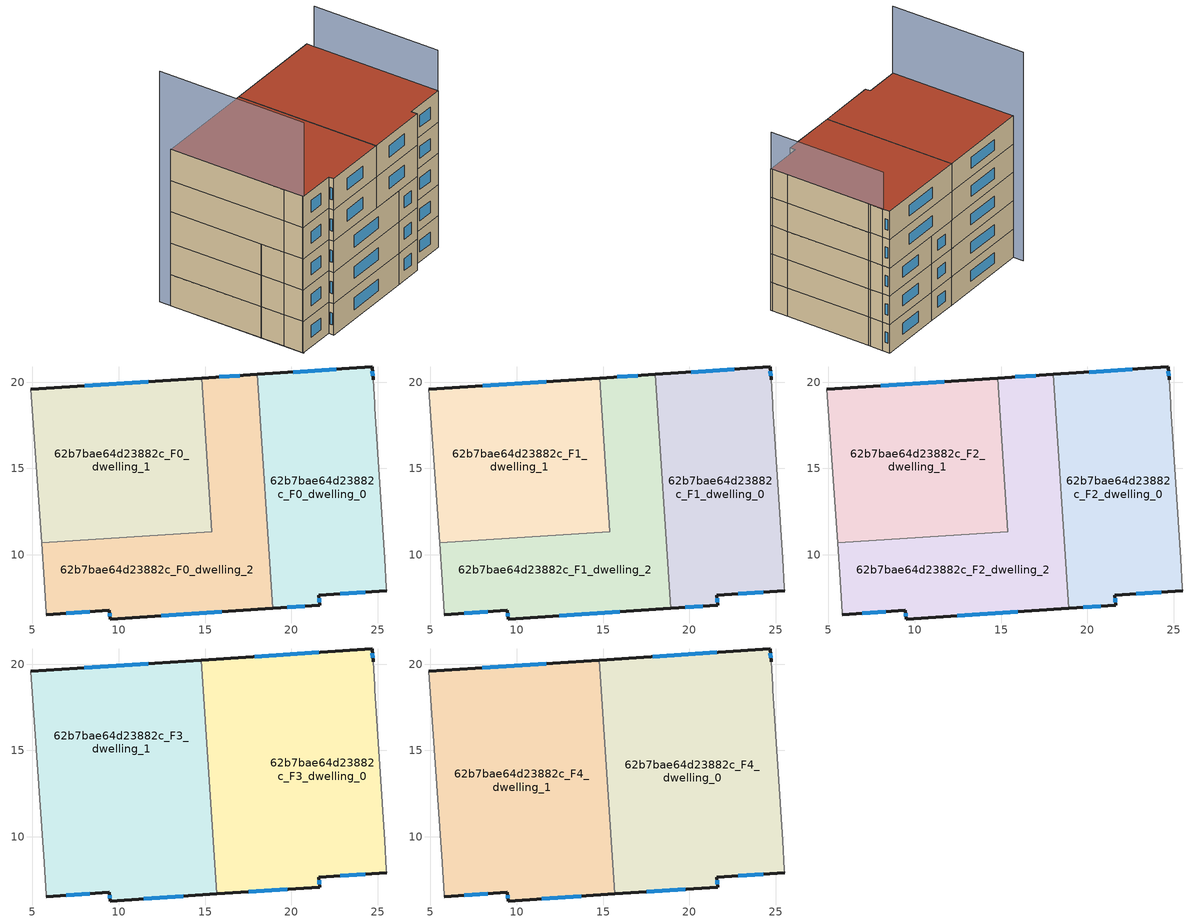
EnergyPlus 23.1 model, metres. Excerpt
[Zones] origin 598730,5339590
62b7bae64d23882c_F0_dwelling_0
 floor ground (EU_floor_Construction): 24.68,20.88 24.73,20.13 24.81,18.79 24.83,18.52 25.4,9.76 25.5,8.09 25.51,7.91 21.59,7.65 21.63,7.08 18.91,6.9 18.03,20.45 z0
 wall outside (EU_wall_Construction): 18.91,6.9 21.63,7.08 21.59,7.65 25.51,7.91 / 24.73,20.13 24.68,20.88 18.03,20.45 z0:3
 wall adiabatic (EU_wall_Construction): 25.51,7.91 25.5,8.09 25.4,9.76 24.83,18.52 24.81,18.79 24.73,20.13 z0:3
 wall to 62b7bae64d23882c_F0_dwelling_2 (EU_wall_Construction): 18.03,20.45 18.91,6.9 z0:3
 window (EU_Window_Construction): 22.82,7.73 24.28,7.82 / 21.62,7.26 21.6,7.47 / 19.76,6.95 20.78,7.02 / 22.59,20.74 20.11,20.58 / 24.72,20.36 24.7,20.64 z0.94:2.06
62b7bae64d23882c_F0_dwelling_1
 floor ground (EU_floor_Construction): 14.81,20.24 15.38,11.34 5.53,10.7 4.91,19.59 z0
 wall outside (EU_wall_Construction): 14.81,20.24 4.91,19.59 z0:3
 wall adiabatic (EU_wall_Construction): 4.91,19.59 5.53,10.7 z0:3
 wall to 62b7bae64d23882c_F0_dwelling_2 (EU_wall_Construction): 5.52,10.7 15.38,11.34 14.81,20.24 z0:3
 window (EU_Window_Construction): 11.7,20.03 8.01,19.8 z0.94:2.06
62b7bae64d23882c_F0_dwelling_2
 floor ground (EU_floor_Construction): 18.03,20.45 18.91,6.9 9.5,6.28 9.46,6.78 5.8,6.54 5.79,6.62 5.68,8.48 5.53,10.7 15.38,11.34 14.81,20.24 z0
 wall outside (EU_wall_Construction): 18.03,20.45 14.81,20.24 / 5.8,6.54 9.46,6.78 9.5,6.28 18.91,6.9 z0:3
 wall adiabatic (EU_wall_Construction): 5.53,10.7 5.68,8.48 5.79,6.62 5.8,6.54 z0:3
 window (EU_Window_Construction): 17.02,20.38 15.82,20.3 / 12.45,6.47 15.96,6.7 / 9.47,6.63 9.49,6.44 / 6.94,6.61 8.31,6.71 z0.94:2.06
62b7bae64d23882c_F1_dwelling_0
 floor to 62b7bae64d23882c_F0_dwelling_0 (EU_floor_Construction): 24.68,20.88 24.73,20.13 24.81,18.79 24.83,18.52 25.4,9.76 25.5,8.09 25.51,7.91 21.59,7.65 21.63,7.08 18.91,6.9 18.03,20.45 z3
 wall outside (EU_wall_Construction): 18.91,6.9 21.63,7.08 21.59,7.65 25.51,7.91 / 24.73,20.13 24.68,20.88 18.03,20.45 z3:6
 wall adiabatic (EU_wall_Construction): 25.51,7.91 25.5,8.09 25.4,9.76 24.83,18.52 24.81,18.79 24.73,20.13 z3:6
 wall to 62b7bae64d23882c_F1_dwelling_2 (EU_wall_Construction): 18.03,20.45 18.91,6.9 z3:6
 window (EU_Window_Construction): 22.82,7.73 24.28,7.82 / 21.62,7.26 21.6,7.47 / 19.76,6.95 20.78,7.02 / 22.59,20.74 20.11,20.58 / 24.72,20.36 24.7,20.64 z3.94:5.06
62b7bae64d23882c_F1_dwelling_1
 floor to 62b7bae64d23882c_F0_dwelling_1 (EU_floor_Construction): 14.8,20.24 15.38,11.34 5.52,10.7 4.91,19.59 z3
 wall outside (EU_wall_Construction): 14.81,20.24 4.91,19.59 z3:6
 wall adiabatic (EU_wall_Construction): 4.91,19.59 5.53,10.7 z3:6
 wall to 62b7bae64d23882c_F1_dwelling_2 (EU_wall_Construction): 5.52,10.7 15.38,11.34 14.81,20.24 z3:6
 window (EU_Window_Construction): 11.7,20.03 8.01,19.8 z3.94:5.06
62b7bae64d23882c_F1_dwelling_2
 floor to 62b7bae64d23882c_F0_dwelling_2 (EU_floor_Construction): 18.03,20.45 18.91,6.9 9.5,6.28 9.46,6.78 5.8,6.54 5.79,6.62 5.68,8.48 5.52,10.7 15.38,11.34 14.8,20.24 z3
 wall outside (EU_wall_Construction): 18.03,20.45 14.81,20.24 / 5.8,6.54 9.46,6.78 9.5,6.28 18.91,6.9 z3:6
 wall adiabatic (EU_wall_Construction): 5.53,10.7 5.68,8.48 5.79,6.62 5.8,6.54 z3:6
 window (EU_Window_Construction): 17.02,20.38 15.82,20.3 / 12.45,6.47 15.96,6.7 / 9.47,6.63 9.49,6.44 / 6.94,6.61 8.31,6.71 z3.94:5.06
62b7bae64d23882c_F2_dwelling_0
 floor to 62b7bae64d23882c_F1_dwelling_0 (EU_floor_Construction): 24.68,20.88 24.73,20.13 24.81,18.79 24.83,18.52 25.4,9.76 25.5,8.09 25.51,7.91 21.59,7.65 21.63,7.08 18.91,6.9 18.03,20.45 z6
 wall outside (EU_wall_Construction): 18.91,6.9 21.63,7.08 21.59,7.65 25.51,7.91 / 24.73,20.13 24.68,20.88 18.03,20.45 z6:9
 wall adiabatic (EU_wall_Construction): 25.51,7.91 25.5,8.09 25.4,9.76 24.83,18.52 24.81,18.79 24.73,20.13 z6:9
 wall to 62b7bae64d23882c_F2_dwelling_2 (EU_wall_Construction): 18.03,20.45 18.91,6.9 z6:9
 window (EU_Window_Construction): 22.82,7.73 24.28,7.82 / 21.62,7.26 21.6,7.47 / 19.76,6.95 20.78,7.02 / 22.59,20.74 20.11,20.58 / 24.72,20.36 24.7,20.64 z6.94:8.06
62b7bae64d23882c_F2_dwelling_1
 floor to 62b7bae64d23882c_F1_dwelling_1 (EU_floor_Construction): 14.8,20.24 15.38,11.34 5.52,10.7 4.91,19.59 z6
 wall outside (EU_wall_Construction): 14.81,20.24 4.91,19.59 z6:9
 wall adiabatic (EU_wall_Construction): 4.91,19.59 5.53,10.7 z6:9
 wall to 62b7bae64d23882c_F2_dwelling_2 (EU_wall_Construction): 5.52,10.7 15.38,11.34 14.81,20.24 z6:9
 window (EU_Window_Construction): 11.7,20.03 8.01,19.8 z6.94:8.06
62b7bae64d23882c_F2_dwelling_2
 floor to 62b7bae64d23882c_F1_dwelling_2 (EU_floor_Construction): 18.03,20.45 18.91,6.9 9.5,6.28 9.46,6.78 5.8,6.54 5.79,6.62 5.68,8.48 5.52,10.7 15.38,11.34 14.8,20.24 z6
 wall outside (EU_wall_Construction): 18.03,20.45 14.81,20.24 / 5.8,6.54 9.46,6.78 9.5,6.28 18.91,6.9 z6:9
 wall adiabatic (EU_wall_Construction): 5.53,10.7 5.68,8.48 5.79,6.62 5.8,6.54 z6:9
 window (EU_Window_Construction): 17.02,20.38 15.82,20.3 / 12.45,6.47 15.96,6.7 / 9.47,6.63 9.49,6.44 / 6.94,6.61 8.31,6.71 z6.94:8.06
62b7bae64d23882c_F3_dwelling_0
 floor to 62b7bae64d23882c_F2_dwelling_0 (EU_floor_Construction): 24.68,20.88 24.73,20.13 24.81,18.79 24.83,18.52 25.4,9.76 25.5,8.09 25.51,7.91 21.59,7.65 21.63,7.08 18.91,6.9 18.03,20.45 z9
 floor to 62b7bae64d23882c_F2_dwelling_2 (EU_floor_Construction): 18.03,20.45 18.91,6.9 15.67,6.68 15.38,11.34 14.81,20.24 z9; 15.38,11.34 15.67,6.68 15.37,11.34 z9
 floor to 62b7bae64d23882c_F2_dwelling_1 (EU_floor_Construction): 14.81,20.24 15.38,11.34 15.37,11.34 14.79,20.24 z9
 wall outside (EU_wall_Construction): 15.67,6.68 21.63,7.08 21.59,7.65 25.51,7.91 / 24.73,20.13 24.68,20.88 14.79,20.24 z9:12
 wall adiabatic (EU_wall_Construction): 25.51,7.91 25.5,8.09 25.4,9.76 24.83,18.52 24.81,18.79 24.73,20.13 z9:12
 wall to 62b7bae64d23882c_F3_dwelling_1 (EU_wall_Construction): 14.79,20.24 15.67,6.68 z9:12
 window (EU_Window_Construction): 22.82,7.73 24.28,7.82 / 21.62,7.26 21.6,7.47 / 17.54,6.81 19.76,6.95 / 21.58,20.68 17.89,20.44 / 24.72,20.36 24.7,20.64 z9.94:11.06
62b7bae64d23882c_F3_dwelling_1
 floor to 62b7bae64d23882c_F2_dwelling_1 (EU_floor_Construction): 14.79,20.24 15.37,11.34 5.53,10.7 4.91,19.59 z9
 floor to 62b7bae64d23882c_F2_dwelling_2 (EU_floor_Construction): 15.37,11.34 15.67,6.68 9.5,6.28 9.46,6.78 5.8,6.54 5.79,6.62 5.68,8.48 5.53,10.7 z9
 wall outside (EU_wall_Construction): 14.79,20.24 4.91,19.59 / 5.8,6.54 9.46,6.78 9.5,6.28 15.67,6.68 z9:12
 wall adiabatic (EU_wall_Construction): 4.91,19.59 5.68,8.48 5.79,6.62 5.8,6.54 z9:12
 window (EU_Window_Construction): 11.69,20.03 8.01,19.79 / 11.44,6.41 13.74,6.56 / 9.47,6.63 9.49,6.44 / 6.94,6.61 8.31,6.71 z9.94:11.06
62b7bae64d23882c_F4_dwelling_0
 floor to 62b7bae64d23882c_F3_dwelling_0 (EU_floor_Construction): 24.68,20.88 24.73,20.13 24.81,18.79 24.83,18.52 25.4,9.76 25.5,8.09 25.51,7.91 21.59,7.65 21.63,7.08 15.67,6.68 14.79,20.24 z12
 wall outside (EU_wall_Construction): 15.67,6.68 21.63,7.08 21.59,7.65 25.51,7.91 / 24.73,20.13 24.68,20.88 14.79,20.24 z12:15
 wall adiabatic (EU_wall_Construction): 25.51,7.91 25.5,8.09 25.4,9.76 24.83,18.52 24.81,18.79 24.73,20.13 z12:15
 wall to 62b7bae64d23882c_F4_dwelling_1 (EU_wall_Construction): 14.79,20.24 15.67,6.68 z12:15
 window (EU_Window_Construction): 22.82,7.73 24.28,7.82 / 21.62,7.26 21.6,7.47 / 17.54,6.81 19.76,6.95 / 21.58,20.68 17.89,20.44 / 24.72,20.36 24.7,20.64 z12.94:14.06
 roof outside (EU_roof_Construction): 25.51,7.91 25.5,8.09 25.4,9.76 24.83,18.52 24.81,18.79 24.73,20.13 24.68,20.88 14.79,20.24 15.67,6.68 21.63,7.08 21.59,7.65 z15
62b7bae64d23882c_F4_dwelling_1
 floor to 62b7bae64d23882c_F3_dwelling_1 (EU_floor_Construction): 14.79,20.24 15.67,6.68 9.5,6.28 9.46,6.78 5.8,6.54 5.79,6.62 5.68,8.48 4.91,19.59 z12
 wall outside (EU_wall_Construction): 14.79,20.24 4.91,19.59 / 5.8,6.54 9.46,6.78 9.5,6.28 15.67,6.68 z12:15
 wall adiabatic (EU_wall_Construction): 4.91,19.59 5.68,8.48 5.79,6.62 5.8,6.54 z12:15
 window (EU_Window_Construction): 11.69,20.03 8.01,19.79 / 11.44,6.41 13.74,6.56 / 9.47,6.63 9.49,6.44 / 6.94,6.61 8.31,6.71 z12.94:14.06
 roof outside (EU_roof_Construction): 15.67,6.68 14.79,20.24 4.91,19.59 5.68,8.48 5.79,6.62 5.8,6.54 9.46,6.78 9.5,6.28 z15
shading: 4.86,20.69 5.81,6.51 z0:22.1; 25.5,7.96 24.71,20.13 z0:18.9
[Building]
EU S2 Campaign: North Axis=0; Terrain=City; Solar Distribution=FullExterior
[Site:Location]
Vienna: Latitude=48; Longitude=16.5; Time Zone=1; Elevation=183
[SizingPeriod:WeatherFileDays]
AnnualSizingPeriod: Begin Month=1; Begin Day of Month=1; End Month=12; End Day of Month=31; Day of Week for Start Day=Monday; Use Weather File Daylight Saving Period=No; Use Weather File Rain and Snow Indicators=No
[MATERIAL]
EU_InternalMass_Material: Roughness=MediumRough; Thickness=0.1; Conductivity=1; Density=1800; Specific Heat=900; Thermal Absorptance=0.9; Solar Absorptance=0.7; Visible Absorptance=0.7
[MATERIAL:NOMASS] Roughness=MediumRough; Thermal Absorptance=0.9; Solar Absorptance=0.7; Visible Absorptance=0.7
Name | Thermal Resistance
EU_wall_NoMass | 0.914258
EU_roof_NoMass | 0.954009
EU_floor_NoMass | 1.09711
[WINDOWMATERIAL:SIMPLEGLAZINGSYSTEM]
EU_Window_SimpleGlazing: UFactor=2.09642; Solar Heat Gain Coefficient=0.65; Visible Transmittance=0.65
[CONSTRUCTION]
EU_wall_Construction: EU_wall_NoMass
EU_roof_Construction: EU_roof_NoMass
EU_floor_Construction: EU_floor_NoMass
EU_Window_Construction: EU_Window_SimpleGlazing
EU_InternalMass_Construction: EU_InternalMass_Material
[ZONE] Type=1; Multiplier=1; Ceiling Height=autocalculate; Floor Area=autocalculate; Part of Total Floor Area=Yes
Name | Volume
62b7bae64d23882c_F0_dwelling_0 | 264.505
62b7bae64d23882c_F1_dwelling_0; 62b7bae64d23882c_F2_dwelling_0 | 264.508
62b7bae64d23882c_F3_dwelling_0 | 396.757
62b7bae64d23882c_F4_dwelling_0; 62b7bae64d23882c_F3_dwelling_1; 62b7bae64d23882c_F4_dwelling_1 | 396.762
62b7bae64d23882c_F0_dwelling_1 | 264.51
62b7bae64d23882c_F1_dwelling_1; 62b7bae64d23882c_F2_dwelling_1 | 264.511
62b7bae64d23882c_F0_dwelling_2 | 264.507
62b7bae64d23882c_F1_dwelling_2; 62b7bae64d23882c_F2_dwelling_2 | 264.506
[INTERNALMASS] Construction=EU_InternalMass_Construction
Name | Zone or ZoneList | Surface Area
62b7bae64d23882c_F0_dwelling_0_EU_InternalMass | 62b7bae64d23882c_F0_dwelling_0 | 88.1684
62b7bae64d23882c_F0_dwelling_1_EU_InternalMass | 62b7bae64d23882c_F0_dwelling_1 | 88.1721
62b7bae64d23882c_F0_dwelling_2_EU_InternalMass | 62b7bae64d23882c_F0_dwelling_2 | 88.169
62b7bae64d23882c_F1_dwelling_0_EU_InternalMass | 62b7bae64d23882c_F1_dwelling_0 | 88.1684
62b7bae64d23882c_F1_dwelling_1_EU_InternalMass | 62b7bae64d23882c_F1_dwelling_1 | 88.1721
62b7bae64d23882c_F1_dwelling_2_EU_InternalMass | 62b7bae64d23882c_F1_dwelling_2 | 88.169
62b7bae64d23882c_F2_dwelling_0_EU_InternalMass | 62b7bae64d23882c_F2_dwelling_0 | 88.1684
62b7bae64d23882c_F2_dwelling_1_EU_InternalMass | 62b7bae64d23882c_F2_dwelling_1 | 88.1721
62b7bae64d23882c_F2_dwelling_2_EU_InternalMass | 62b7bae64d23882c_F2_dwelling_2 | 88.169
62b7bae64d23882c_F3_dwelling_0_EU_InternalMass | 62b7bae64d23882c_F3_dwelling_0 | 132.254
62b7bae64d23882c_F3_dwelling_1_EU_InternalMass | 62b7bae64d23882c_F3_dwelling_1 | 132.254
62b7bae64d23882c_F4_dwelling_0_EU_InternalMass | 62b7bae64d23882c_F4_dwelling_0 | 132.254
62b7bae64d23882c_F4_dwelling_1_EU_InternalMass | 62b7bae64d23882c_F4_dwelling_1 | 132.254
[OTHEREQUIPMENT] Fuel Type=Electricity; Design Level Calculation Method=Watts/Area; Power per Zone Floor Area=1; Fraction Latent=0; Fraction Radiant=0; Fraction Lost=0; Carbon Dioxide Generation Rate=0; EndUse Subcategory=EU_Step8_InternalGains
Name | Zone or ZoneList or Space or SpaceList | Schedule
EU_Step8_InternalGain_62b7bae64d23882c_F0_dwelling_0_f000 | 62b7bae64d23882c_F0_dwelling_0 | EU_Step8_GainSchedule_62b7bae64d23882c_F0_dwelling_0_f000
EU_Step8_InternalGain_62b7bae64d23882c_F0_dwelling_1_f000 | 62b7bae64d23882c_F0_dwelling_1 | EU_Step8_GainSchedule_62b7bae64d23882c_F0_dwelling_1_f000
EU_Step8_InternalGain_62b7bae64d23882c_F0_dwelling_2_f000 | 62b7bae64d23882c_F0_dwelling_2 | EU_Step8_GainSchedule_62b7bae64d23882c_F0_dwelling_2_f000
EU_Step8_InternalGain_62b7bae64d23882c_F1_dwelling_0_f000 | 62b7bae64d23882c_F1_dwelling_0 | EU_Step8_GainSchedule_62b7bae64d23882c_F1_dwelling_0_f000
EU_Step8_InternalGain_62b7bae64d23882c_F1_dwelling_1_f000 | 62b7bae64d23882c_F1_dwelling_1 | EU_Step8_GainSchedule_62b7bae64d23882c_F1_dwelling_1_f000
EU_Step8_InternalGain_62b7bae64d23882c_F1_dwelling_2_f000 | 62b7bae64d23882c_F1_dwelling_2 | EU_Step8_GainSchedule_62b7bae64d23882c_F1_dwelling_2_f000
EU_Step8_InternalGain_62b7bae64d23882c_F2_dwelling_0_f000 | 62b7bae64d23882c_F2_dwelling_0 | EU_Step8_GainSchedule_62b7bae64d23882c_F2_dwelling_0_f000
EU_Step8_InternalGain_62b7bae64d23882c_F2_dwelling_1_f000 | 62b7bae64d23882c_F2_dwelling_1 | EU_Step8_GainSchedule_62b7bae64d23882c_F2_dwelling_1_f000
EU_Step8_InternalGain_62b7bae64d23882c_F2_dwelling_2_f000 | 62b7bae64d23882c_F2_dwelling_2 | EU_Step8_GainSchedule_62b7bae64d23882c_F2_dwelling_2_f000
EU_Step8_InternalGain_62b7bae64d23882c_F3_dwelling_0_f000 | 62b7bae64d23882c_F3_dwelling_0 | EU_Step8_GainSchedule_62b7bae64d23882c_F3_dwelling_0_f000
EU_Step8_InternalGain_62b7bae64d23882c_F3_dwelling_1_f000 | 62b7bae64d23882c_F3_dwelling_1 | EU_Step8_GainSchedule_62b7bae64d23882c_F3_dwelling_1_f000
EU_Step8_InternalGain_62b7bae64d23882c_F4_dwelling_0_f000 | 62b7bae64d23882c_F4_dwelling_0 | EU_Step8_GainSchedule_62b7bae64d23882c_F4_dwelling_0_f000
EU_Step8_InternalGain_62b7bae64d23882c_F4_dwelling_1_f000 | 62b7bae64d23882c_F4_dwelling_1 | EU_Step8_GainSchedule_62b7bae64d23882c_F4_dwelling_1_f000
[ZONEVENTILATION:DESIGNFLOWRATE] Schedule=EU_AlwaysOn; Design Flow Rate Calculation Method=AirChanges/Hour; Air Changes per Hour=0.546891; Ventilation Type=Natural; Fan Pressure Rise=0; Fan Total Efficiency=1; Constant Term Coefficient=1; Temperature Term Coefficient=0; Velocity Term Coefficient=0; Velocity Squared Term Coefficient=0; Minimum Indoor Temperature=-100; Maximum Indoor Temperature=100; Delta Temperature=-100; Minimum Outdoor Temperature=-100; Maximum Outdoor Temperature=100; Maximum Wind Speed=40
Name | Zone or ZoneList or Space or SpaceList
EU_ConstantAir_62b7bae64d23882c_F0_dwelling_0 | 62b7bae64d23882c_F0_dwelling_0
EU_ConstantAir_62b7bae64d23882c_F0_dwelling_1 | 62b7bae64d23882c_F0_dwelling_1
EU_ConstantAir_62b7bae64d23882c_F0_dwelling_2 | 62b7bae64d23882c_F0_dwelling_2
EU_ConstantAir_62b7bae64d23882c_F1_dwelling_0 | 62b7bae64d23882c_F1_dwelling_0
EU_ConstantAir_62b7bae64d23882c_F1_dwelling_1 | 62b7bae64d23882c_F1_dwelling_1
EU_ConstantAir_62b7bae64d23882c_F1_dwelling_2 | 62b7bae64d23882c_F1_dwelling_2
EU_ConstantAir_62b7bae64d23882c_F2_dwelling_0 | 62b7bae64d23882c_F2_dwelling_0
EU_ConstantAir_62b7bae64d23882c_F2_dwelling_1 | 62b7bae64d23882c_F2_dwelling_1
EU_ConstantAir_62b7bae64d23882c_F2_dwelling_2 | 62b7bae64d23882c_F2_dwelling_2
EU_ConstantAir_62b7bae64d23882c_F3_dwelling_0 | 62b7bae64d23882c_F3_dwelling_0
EU_ConstantAir_62b7bae64d23882c_F3_dwelling_1 | 62b7bae64d23882c_F3_dwelling_1
EU_ConstantAir_62b7bae64d23882c_F4_dwelling_0 | 62b7bae64d23882c_F4_dwelling_0
EU_ConstantAir_62b7bae64d23882c_F4_dwelling_1 | 62b7bae64d23882c_F4_dwelling_1
[HVACTEMPLATE:THERMOSTAT] Constant Heating Setpoint=20; Constant Cooling Setpoint=50
EU_HeatOnly_62b7bae64d23882c_F0_dwelling_0; EU_HeatOnly_62b7bae64d23882c_F0_dwelling_1; EU_HeatOnly_62b7bae64d23882c_F0_dwelling_2; EU_HeatOnly_62b7bae64d23882c_F1_dwelling_0; EU_HeatOnly_62b7bae64d23882c_F1_dwelling_1; EU_HeatOnly_62b7bae64d23882c_F1_dwelling_2; EU_HeatOnly_62b7bae64d23882c_F2_dwelling_0; EU_HeatOnly_62b7bae64d23882c_F2_dwelling_1; EU_HeatOnly_62b7bae64d23882c_F2_dwelling_2; EU_HeatOnly_62b7bae64d23882c_F3_dwelling_0; EU_HeatOnly_62b7bae64d23882c_F3_dwelling_1; EU_HeatOnly_62b7bae64d23882c_F4_dwelling_0; EU_HeatOnly_62b7bae64d23882c_F4_dwelling_1
[HVACTEMPLATE:ZONE:IDEALLOADSAIRSYSTEM] System Availability Schedule=EU_AlwaysOn; Maximum Heating Supply Air Temperature=50; Minimum Cooling Supply Air Temperature=13; Maximum Heating Supply Air Humidity Ratio=0.0156; Minimum Cooling Supply Air Humidity Ratio=0.0077; Heating Limit=NoLimit; Cooling Limit=NoLimit; Heating Availability Schedule=EU_AlwaysOn; Cooling Availability Schedule=EU_CoolingOff; Dehumidification Control Type=ConstantSensibleHeatRatio; Cooling Sensible Heat Ratio=0.7; Dehumidification Setpoint=60; Humidification Control Type=None; Humidification Setpoint=30; Outdoor Air Method=None; Outdoor Air Flow Rate per Person=0.00944; Outdoor Air Flow Rate per Zone Floor Area=0; Outdoor Air Flow Rate per Zone=0; Demand Controlled Ventilation Type=None; Outdoor Air Economizer Type=NoEconomizer; Heat Recovery Type=None; Sensible Heat Recovery Effectiveness=0.7; Latent Heat Recovery Effectiveness=0.65
Name | Template Thermostat
62b7bae64d23882c_F0_dwelling_0 | EU_HeatOnly_62b7bae64d23882c_F0_dwelling_0
62b7bae64d23882c_F0_dwelling_1 | EU_HeatOnly_62b7bae64d23882c_F0_dwelling_1
62b7bae64d23882c_F0_dwelling_2 | EU_HeatOnly_62b7bae64d23882c_F0_dwelling_2
62b7bae64d23882c_F1_dwelling_0 | EU_HeatOnly_62b7bae64d23882c_F1_dwelling_0
62b7bae64d23882c_F1_dwelling_1 | EU_HeatOnly_62b7bae64d23882c_F1_dwelling_1
62b7bae64d23882c_F1_dwelling_2 | EU_HeatOnly_62b7bae64d23882c_F1_dwelling_2
62b7bae64d23882c_F2_dwelling_0 | EU_HeatOnly_62b7bae64d23882c_F2_dwelling_0
62b7bae64d23882c_F2_dwelling_1 | EU_HeatOnly_62b7bae64d23882c_F2_dwelling_1
62b7bae64d23882c_F2_dwelling_2 | EU_HeatOnly_62b7bae64d23882c_F2_dwelling_2
62b7bae64d23882c_F3_dwelling_0 | EU_HeatOnly_62b7bae64d23882c_F3_dwelling_0
62b7bae64d23882c_F3_dwelling_1 | EU_HeatOnly_62b7bae64d23882c_F3_dwelling_1
62b7bae64d23882c_F4_dwelling_0 | EU_HeatOnly_62b7bae64d23882c_F4_dwelling_0
62b7bae64d23882c_F4_dwelling_1 | EU_HeatOnly_62b7bae64d23882c_F4_dwelling_1
[SIZING:ZONE] Zone Cooling Design Supply Air Temperature Input Method=SupplyAirTemperature; Zone Cooling Design Supply Air Temperature=13; Zone Heating Design Supply Air Temperature Input Method=SupplyAirTemperature; Zone Heating Design Supply Air Temperature=50; Zone Cooling Design Supply Air Humidity Ratio=0.008; Zone Heating Design Supply Air Humidity Ratio=0.008; Cooling Design Air Flow Method=DesignDay; Cooling Design Air Flow Rate=0; Cooling Minimum Air Flow per Zone Floor Area=0.000762; Cooling Minimum Air Flow=0; Cooling Minimum Air Flow Fraction=0.2; Heating Design Air Flow Method=DesignDay; Heating Design Air Flow Rate=0; Heating Maximum Air Flow per Zone Floor Area=0.002032; Heating Maximum Air Flow=0.141576; Heating Maximum Air Flow Fraction=0.3; Account for Dedicated Outdoor Air System=No; Dedicated Outdoor Air System Control Strategy=NeutralSupplyAir; Dedicated Outdoor Air Low Setpoint Temperature for Design=autosize; Dedicated Outdoor Air High Setpoint Temperature for Design=autosize; Zone Load Sizing Method=Sensible Load Only No Latent Load; Zone Latent Cooling Design Supply Air Humidity Ratio Input Method=HumidityRatioDifference; Zone Cooling Design Supply Air Humidity Ratio Difference=0.005; Zone Latent Heating Design Supply Air Humidity Ratio Input Method=HumidityRatioDifference; Zone Humidification Design Supply Air Humidity Ratio Difference=0.005
62b7bae64d23882c_F0_dwelling_0; 62b7bae64d23882c_F0_dwelling_1; 62b7bae64d23882c_F0_dwelling_2; 62b7bae64d23882c_F1_dwelling_0; 62b7bae64d23882c_F1_dwelling_1; 62b7bae64d23882c_F1_dwelling_2; 62b7bae64d23882c_F2_dwelling_0; 62b7bae64d23882c_F2_dwelling_1; 62b7bae64d23882c_F2_dwelling_2; 62b7bae64d23882c_F3_dwelling_0; 62b7bae64d23882c_F3_dwelling_1; 62b7bae64d23882c_F4_dwelling_0; 62b7bae64d23882c_F4_dwelling_1
[SCHEDULE:CONSTANT]
Name | Hourly Value
EU_AlwaysOn | 1
EU_CoolingOff | 0
[SCHEDULE:FILE] Column Number=1; Rows to Skip at Top=0; Number of Hours of Data=8760; Column Separator=Comma; Interpolate to Timestep=No; Minutes per Item=60; Adjust Schedule for Daylight Savings=Yes
Name | File
EU_Step8_GainSchedule_62b7bae64d23882c_F0_dwelling_0_f000 | ../../schedules/62b7bae64d23882c/62b7bae64d23882c_F0_dwelling_0_f000_gain.csv
EU_Step8_GainSchedule_62b7bae64d23882c_F0_dwelling_1_f000 | ../../schedules/62b7bae64d23882c/62b7bae64d23882c_F0_dwelling_1_f000_gain.csv
EU_Step8_GainSchedule_62b7bae64d23882c_F0_dwelling_2_f000 | ../../schedules/62b7bae64d23882c/62b7bae64d23882c_F0_dwelling_2_f000_gain.csv
EU_Step8_GainSchedule_62b7bae64d23882c_F1_dwelling_0_f000 | ../../schedules/62b7bae64d23882c/62b7bae64d23882c_F1_dwelling_0_f000_gain.csv
EU_Step8_GainSchedule_62b7bae64d23882c_F1_dwelling_1_f000 | ../../schedules/62b7bae64d23882c/62b7bae64d23882c_F1_dwelling_1_f000_gain.csv
EU_Step8_GainSchedule_62b7bae64d23882c_F1_dwelling_2_f000 | ../../schedules/62b7bae64d23882c/62b7bae64d23882c_F1_dwelling_2_f000_gain.csv
EU_Step8_GainSchedule_62b7bae64d23882c_F2_dwelling_0_f000 | ../../schedules/62b7bae64d23882c/62b7bae64d23882c_F2_dwelling_0_f000_gain.csv
EU_Step8_GainSchedule_62b7bae64d23882c_F2_dwelling_1_f000 | ../../schedules/62b7bae64d23882c/62b7bae64d23882c_F2_dwelling_1_f000_gain.csv
EU_Step8_GainSchedule_62b7bae64d23882c_F2_dwelling_2_f000 | ../../schedules/62b7bae64d23882c/62b7bae64d23882c_F2_dwelling_2_f000_gain.csv
EU_Step8_GainSchedule_62b7bae64d23882c_F3_dwelling_0_f000 | ../../schedules/62b7bae64d23882c/62b7bae64d23882c_F3_dwelling_0_f000_gain.csv
EU_Step8_GainSchedule_62b7bae64d23882c_F3_dwelling_1_f000 | ../../schedules/62b7bae64d23882c/62b7bae64d23882c_F3_dwelling_1_f000_gain.csv
EU_Step8_GainSchedule_62b7bae64d23882c_F4_dwelling_0_f000 | ../../schedules/62b7bae64d23882c/62b7bae64d23882c_F4_dwelling_0_f000_gain.csv
EU_Step8_GainSchedule_62b7bae64d23882c_F4_dwelling_1_f000 | ../../schedules/62b7bae64d23882c/62b7bae64d23882c_F4_dwelling_1_f000_gain.csv
